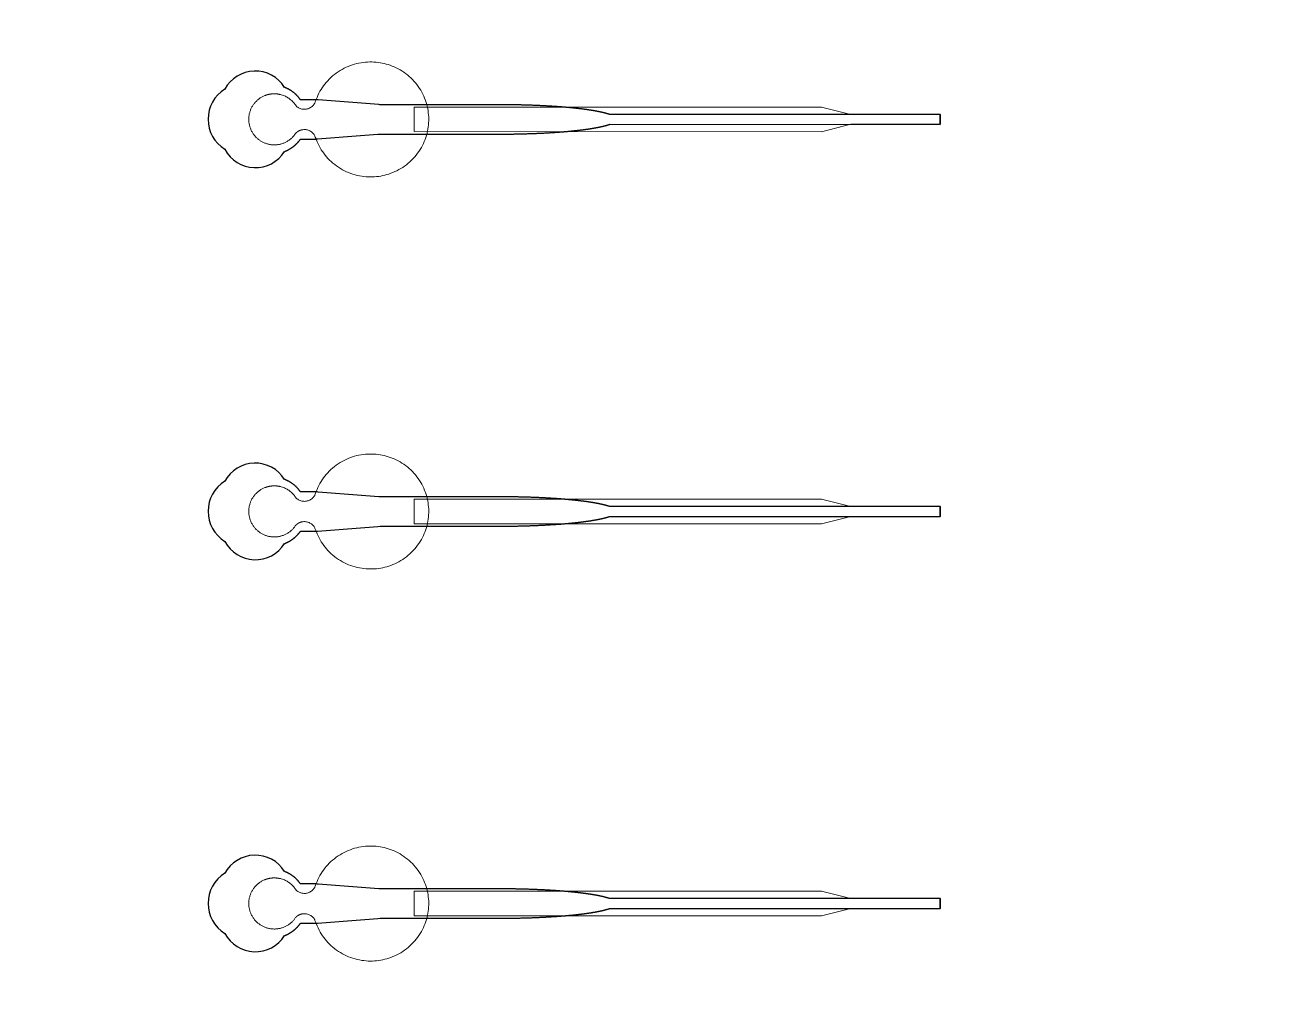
# Model space of a CAD drawing. Header units: inches. Extents: x -52997 to 52003, y -52254 to 52746.
# Drawn here: x -10919 to -4545, y 3389 to 8292 of the extents above; entities that cross this region are included whole.
import ezdxf

# ---------------------------------------------------------------- set-up
doc = ezdxf.new("R2010")
doc.units = ezdxf.units.IN
doc.header["$MEASUREMENT"] = 0
doc.layers.add('1', color=1, linetype='Continuous')
doc.layers.add('2', color=140, linetype='Continuous', lineweight=0)
doc.layers.add('3', color=90, linetype='Continuous', lineweight=0)

msp = doc.modelspace()

# ---------------------------------------------------------------- linework, layer by layer
at = {"layer": '1'}
for points in [[(-16283.4, -47485.7), (0, -47485.7), (16283.4, -47485.7, 5.999107)], [(-16250, -47285.7), (0, -47285.7), (16250, -47285.7, 5.986812)], [(-13685.8, -45485.7), (0, -45485.7), (13685.8, -45485.7, 6.794322)], [(-9594.4, 7646.4), (-9594, 7646.6), (-9593.2, 7646.9), (-9592.4, 7647.2), (-9591.5, 7647.6), (-9590.7, 7647.9), (-9589.8, 7648.2), (-9589, 7648.6), (-9588.1, 7649), (-9587.3, 7649.3), (-9586.4, 7649.7), (-9585.6, 7650.1), (-9584.7, 7650.5), (-9583.8, 7650.9), (-9583, 7651.3), (-9582.1, 7651.7), (-9581.3, 7652.1), (-9580.4, 7652.5), (-9579.6, 7652.9), (-9578.7, 7653.4), (-9577.8, 7653.8), (-9577, 7654.2), (-9576.1, 7654.7), (-9575.3, 7655.1), (-9574.4, 7655.6), (-9573.6, 7656.1), (-9572.7, 7656.5), (-9571.8, 7657), (-9571, 7657.5), (-9570.1, 7658), (-9569.3, 7658.5), (-9568.4, 7659), (-9567.6, 7659.5), (-9566.7, 7660), (-9565.9, 7660.5), (-9565, 7661), (-9564.2, 7661.6), (-9563.3, 7662.1), (-9562.5, 7662.7), (-9561.6, 7663.2), (-9560.8, 7663.8), (-9560, 7664.3), (-9559.1, 7664.9), (-9558.3, 7665.4), (-9557.4, 7666), (-9556.6, 7666.6), (-9555.8, 7667.2), (-9555, 7667.8), (-9554.1, 7668.4), (-9553.3, 7669), (-9552.5, 7669.6), (-9551.7, 7670.2), (-9550.9, 7670.8), (-9550.1, 7671.4), (-9549.2, 7672), (-9548.4, 7672.7), (-9547.6, 7673.3), (-9546.8, 7673.9), (-9546, 7674.6), (-9545.3, 7675.2), (-9544.5, 7675.9), (-9543.7, 7676.5), (-9542.9, 7677.2), (-9542.1, 7677.8), (-9541.4, 7678.5), (-9540.6, 7679.2), (-9539.8, 7679.9), (-9539.1, 7680.5), (-9538.3, 7681.2), (-9537.6, 7681.9), (-9536.8, 7682.6), (-9536.1, 7683.3), (-9535.3, 7684), (-9534.6, 7684.7), (-9533.9, 7685.4), (-9533.1, 7686.1), (-9532.4, 7686.8), (-9531.7, 7687.5), (-9531, 7688.3), (-9530.3, 7689), (-9529.6, 7689.7), (-9528.9, 7690.4), (-9528.2, 7691.2), (-9527.5, 7691.9), (-9526.8, 7692.6), (-9526.2, 7693.4), (-9525.5, 7694.1), (-9524.8, 7694.8), (-9524.2, 7695.6), (-9523.5, 7696.3), (-9522.9, 7697.1), (-9522.2, 7697.8), (-9521.6, 7698.6), (-9521, 7699.3), (-9520.4, 7700.1), (-9519.7, 7700.9), (-9519.1, 7701.6), (-9518.5, 7702.4), (-9517.9, 7703.1), (-9517.3, 7703.9), (-9516.8, 7704.7), (-9516.2, 7705.4), (-9515.6, 7706.2), (-9515, 7707), (-9514.5, 7707.7), (-9513.9, 7708.5), (-9513.4, 7709.3), (-9512.8, 7710), (-9469.3, 7710), (-9447.5, 7710), (-9436.6, 7710), (-9433.8, 7710), (-9432.5, 7710), (-9432.4, 7710), (-9432.4, 7710), (-9432.4, 7710), (-9432.4, 7710), (-9432.4, 7710.1), (-9432.3, 7710.1), (-9432, 7710.1), (-9431.3, 7710.1), (-9429.9, 7710.2), (-9427.1, 7710.5), (-9405, 7712.1), (-9228.4, 7725.7), (-9140.1, 7732.5), (-9118, 7734.2), (-9107, 7735), (-9106.6, 7735), (-9106.5, 7735), (-9106.5, 7735), (-9106.5, 7735), (-9106.4, 7735), (-9106, 7735), (-8845.5, 7735), (-8839.2, 7735), (-8826.6, 7735), (-8726.1, 7735), (-8525.1, 7735), (-8512.5, 7735), (-8506.3, 7735), (-8503.1, 7735), (-8501.5, 7735), (-8501.1, 7735), (-8501, 7735), (-8500.9, 7735), (-8500.8, 7735), (-8500.8, 7735), (-8500.8, 7735), (-8500.2, 7735), (-8495.6, 7735.1), (-8491, 7735.1), (-8486.4, 7735.1), (-8481.7, 7735.1), (-8477.1, 7735.1), (-8472.4, 7735.1), (-8467.8, 7735.2), (-8463.1, 7735.2), (-8458.4, 7735.2), (-8453.7, 7735.3), (-8449, 7735.3), (-8444.3, 7735.4), (-8439.5, 7735.4), (-8434.8, 7735.5), (-8430, 7735.6), (-8425.3, 7735.6), (-8420.5, 7735.7), (-8415.7, 7735.8), (-8411, 7735.9), (-8406.2, 7736), (-8401.4, 7736.1), (-8396.6, 7736.2), (-8391.8, 7736.3), (-8386.9, 7736.4), (-8382.1, 7736.5), (-8377.3, 7736.7), (-8372.5, 7736.8), (-8367.7, 7736.9), (-8362.8, 7737.1), (-8358, 7737.2), (-8353.2, 7737.4), (-8348.3, 7737.5), (-8343.5, 7737.7), (-8338.7, 7737.8), (-8333.8, 7738), (-8329, 7738.2), (-8324.2, 7738.4), (-8319.4, 7738.6), (-8314.5, 7738.8), (-8309.7, 7739), (-8304.9, 7739.2), (-8300.1, 7739.4), (-8295.3, 7739.6), (-8290.5, 7739.8), (-8285.7, 7740), (-8280.9, 7740.3), (-8276.1, 7740.5), (-8271.4, 7740.7), (-8266.6, 7741), (-8261.9, 7741.3), (-8257.1, 7741.5), (-8252.4, 7741.8), (-8247.7, 7742), (-8243, 7742.3), (-8238.3, 7742.6), (-8233.6, 7742.9), (-8228.9, 7743.2), (-8224.3, 7743.5), (-8219.6, 7743.8), (-8215, 7744.1), (-8210.4, 7744.4), (-8205.8, 7744.7), (-8201.2, 7745.1), (-8198.9, 7745.2), (-8196.7, 7745.4), (-8194.4, 7745.6), (-8192.1, 7745.7), (-8189.9, 7745.9), (-8187.6, 7746.1), (-8185.4, 7746.2), (-8183.1, 7746.4), (-8180.9, 7746.6), (-8178.6, 7746.8), (-8176.4, 7747), (-8174.2, 7747.1), (-8172, 7747.3), (-8169.8, 7747.5), (-8167.5, 7747.7), (-8165.3, 7747.9), (-8163.1, 7748.1), (-8160.9, 7748.2), (-8158.8, 7748.4), (-8156.6, 7748.6), (-8154.4, 7748.8), (-8152.2, 7749), (-8150.1, 7749.2), (-8147.9, 7749.4), (-8145.8, 7749.6), (-8143.6, 7749.8), (-8141.5, 7750), (-8139.4, 7750.2), (-8137.2, 7750.4), (-8135.1, 7750.6), (-8133, 7750.8), (-8130.9, 7751), (-8128.8, 7751.2), (-8126.7, 7751.4), (-8124.6, 7751.6), (-8122.5, 7751.8), (-8120.5, 7752), (-8118.4, 7752.3), (-8116.4, 7752.5), (-8114.3, 7752.7), (-8112.3, 7752.9), (-8110.2, 7753.1), (-8108.2, 7753.3), (-8106.2, 7753.6), (-8104.2, 7753.8), (-8102.2, 7754), (-8100.2, 7754.2), (-8098.2, 7754.4), (-8096.2, 7754.7), (-8094.2, 7754.9), (-8092.3, 7755.1), (-8090.3, 7755.3), (-8088.4, 7755.6), (-8086.4, 7755.8), (-8084.5, 7756), (-8082.6, 7756.3), (-8080.6, 7756.5), (-8078.7, 7756.7), (-8076.8, 7757), (-8074.9, 7757.2), (-8073.1, 7757.5), (-8071.2, 7757.7), (-8069.3, 7757.9), (-8067.5, 7758.2), (-8065.6, 7758.4), (-8063.8, 7758.7), (-8062, 7758.9), (-8060.1, 7759.1), (-8058.3, 7759.4), (-8056.5, 7759.6), (-8054.7, 7759.9), (-8052.9, 7760.1), (-8051.2, 7760.4), (-8049.4, 7760.6), (-8047.6, 7760.9), (-8045.9, 7761.1), (-8044.1, 7761.4), (-8042.4, 7761.7), (-8040.7, 7761.9), (-8039, 7762.2), (-8037.3, 7762.4), (-8035.6, 7762.7), (-8033.9, 7762.9), (-8032.2, 7763.2), (-8030.6, 7763.5), (-8028.9, 7763.7), (-8027.3, 7764), (-8025.6, 7764.2), (-8024, 7764.5), (-8022.4, 7764.8), (-8020.8, 7765), (-8019.2, 7765.3), (-8017.6, 7765.6), (-8016.1, 7765.8), (-8014.5, 7766.1), (-8012.9, 7766.4), (-8011.4, 7766.7), (-8009.9, 7766.9), (-8008.3, 7767.2), (-8006.8, 7767.5), (-8005.3, 7767.7), (-8003.8, 7768), (-8002.4, 7768.3), (-8000.9, 7768.6), (-7999.4, 7768.8), (-7998, 7769.1), (-7996.5, 7769.4), (-7995.1, 7769.7), (-7993.7, 7770), (-7992.3, 7770.2), (-7990.9, 7770.5), (-7989.5, 7770.8), (-7988.1, 7771.1), (-7986.8, 7771.4), (-7985.4, 7771.6), (-7984.1, 7771.9), (-7982.7, 7772.2), (-7981.4, 7772.5), (-7980.1, 7772.8), (-7978.8, 7773.1), (-7977.5, 7773.4), (-7976.2, 7773.6), (-7974.9, 7773.9), (-7973.7, 7774.2), (-7972.4, 7774.5), (-7971.2, 7774.8), (-7970, 7775.1), (-7968.8, 7775.4), (-7967.6, 7775.7), (-7966.4, 7776), (-7965.2, 7776.2), (-7964, 7776.5), (-7962.9, 7776.8), (-7961.7, 7777.1), (-7960.6, 7777.4), (-7959.4, 7777.7), (-7958.3, 7778), (-7957.2, 7778.3), (-7956.1, 7778.6), (-7955, 7778.9), (-7954, 7779.2), (-7952.9, 7779.5), (-7951.9, 7779.8), (-7950.8, 7780.1), (-7949.8, 7780.4), (-7948.8, 7780.7), (-7947.8, 7781), (-7946.8, 7781.2), (-7945.8, 7781.5), (-7944.8, 7781.8), (-7943.9, 7782.1), (-7942.9, 7782.4), (-7942, 7782.7), (-7941, 7783), (-7940.1, 7783.3), (-7939.2, 7783.6), (-7938.3, 7783.9), (-7937.4, 7784.2), (-7936.6, 7784.5), (-7935.2, 7785), (-6249.5, 7784.8), (-6249.5, 7835), (-7935.1, 7835), (-7935.4, 7835.1), (-7936.2, 7835.4), (-7937.1, 7835.8), (-7938, 7836.1), (-7938.9, 7836.4), (-7939.8, 7836.7), (-7940.7, 7837), (-7941.6, 7837.3), (-7942.6, 7837.6), (-7943.5, 7837.8), (-7944.5, 7838.1), (-7945.4, 7838.4), (-7946.4, 7838.7), (-7947.4, 7839), (-7948.4, 7839.3), (-7949.4, 7839.6), (-7950.5, 7839.9), (-7951.5, 7840.2), (-7952.6, 7840.5), (-7953.6, 7840.8), (-7954.7, 7841.1), (-7955.8, 7841.4), (-7956.9, 7841.7), (-7958, 7842), (-7959.1, 7842.3), (-7960.2, 7842.6), (-7961.4, 7842.9), (-7962.5, 7843.2), (-7963.7, 7843.5), (-7964.8, 7843.8), (-7966, 7844.1), (-7967.2, 7844.4), (-7968.4, 7844.6), (-7969.6, 7844.9), (-7970.8, 7845.2), (-7972.1, 7845.5), (-7973.3, 7845.8), (-7974.6, 7846.1), (-7975.9, 7846.4), (-7977.1, 7846.7), (-7978.4, 7847), (-7979.7, 7847.2), (-7981, 7847.5), (-7982.4, 7847.8), (-7983.7, 7848.1), (-7985, 7848.4), (-7986.4, 7848.7), (-7987.8, 7848.9), (-7989.1, 7849.2), (-7990.5, 7849.5), (-7991.9, 7849.8), (-7993.3, 7850.1), (-7994.8, 7850.3), (-7996.2, 7850.6), (-7997.6, 7850.9), (-7999.1, 7851.2), (-8000.5, 7851.5), (-8002, 7851.7), (-8003.5, 7852), (-8005, 7852.3), (-8006.5, 7852.6), (-8008, 7852.8), (-8009.5, 7853.1), (-8011, 7853.4), (-8012.6, 7853.7), (-8014.1, 7853.9), (-8015.7, 7854.2), (-8017.3, 7854.5), (-8018.9, 7854.7), (-8020.5, 7855), (-8022.1, 7855.3), (-8023.7, 7855.5), (-8025.3, 7855.8), (-8026.9, 7856.1), (-8028.6, 7856.3), (-8030.2, 7856.6), (-8031.9, 7856.8), (-8033.6, 7857.1), (-8035.2, 7857.4), (-8036.9, 7857.6), (-8038.6, 7857.9), (-8040.3, 7858.1), (-8042.1, 7858.4), (-8043.8, 7858.6), (-8045.5, 7858.9), (-8047.3, 7859.2), (-8049, 7859.4), (-8050.8, 7859.7), (-8052.6, 7859.9), (-8054.4, 7860.2), (-8056.1, 7860.4), (-8057.9, 7860.7), (-8059.8, 7860.9), (-8061.6, 7861.1), (-8063.4, 7861.4), (-8065.2, 7861.6), (-8067.1, 7861.9), (-8068.9, 7862.1), (-8070.8, 7862.4), (-8072.7, 7862.6), (-8074.6, 7862.8), (-8076.5, 7863.1), (-8078.3, 7863.3), (-8080.3, 7863.5), (-8082.2, 7863.8), (-8084.1, 7864), (-8086, 7864.2), (-8088, 7864.5), (-8089.9, 7864.7), (-8091.9, 7864.9), (-8093.8, 7865.2), (-8095.8, 7865.4), (-8097.8, 7865.6), (-8099.8, 7865.8), (-8101.8, 7866.1), (-8103.8, 7866.3), (-8105.8, 7866.5), (-8107.8, 7866.7), (-8109.8, 7866.9), (-8111.8, 7867.2), (-8113.9, 7867.4), (-8115.9, 7867.6), (-8118, 7867.8), (-8120, 7868), (-8122.1, 7868.2), (-8124.2, 7868.4), (-8126.3, 7868.6), (-8128.3, 7868.9), (-8130.4, 7869.1), (-8132.5, 7869.3), (-8134.6, 7869.5), (-8136.8, 7869.7), (-8138.9, 7869.9), (-8141, 7870.1), (-8143.1, 7870.3), (-8145.3, 7870.5), (-8147.4, 7870.7), (-8149.6, 7870.9), (-8151.7, 7871.1), (-8153.9, 7871.2), (-8156.1, 7871.4), (-8158.2, 7871.6), (-8160.4, 7871.8), (-8162.6, 7872), (-8164.8, 7872.2), (-8167, 7872.4), (-8169.2, 7872.6), (-8171.4, 7872.7), (-8173.6, 7872.9), (-8175.9, 7873.1), (-8178.1, 7873.3), (-8180.3, 7873.5), (-8182.5, 7873.6), (-8184.8, 7873.8), (-8187, 7874), (-8189.3, 7874.2), (-8191.5, 7874.3), (-8193.8, 7874.5), (-8196.1, 7874.7), (-8198.3, 7874.8), (-8202.9, 7875.2), (-8207.4, 7875.5), (-8212, 7875.8), (-8216.6, 7876.1), (-8221.2, 7876.4), (-8225.9, 7876.7), (-8230.5, 7877), (-8235.2, 7877.3), (-8239.9, 7877.6), (-8244.5, 7877.9), (-8249.2, 7878.1), (-8253.9, 7878.4), (-8258.7, 7878.7), (-8263.4, 7878.9), (-8268.1, 7879.2), (-8272.9, 7879.4), (-8277.6, 7879.7), (-8282.4, 7879.9), (-8287.2, 7880.1), (-8291.9, 7880.4), (-8296.7, 7880.6), (-8301.5, 7880.8), (-8306.3, 7881), (-8311.1, 7881.2), (-8315.9, 7881.4), (-8320.7, 7881.6), (-8325.5, 7881.8), (-8330.3, 7882), (-8335.1, 7882.1), (-8339.9, 7882.3), (-8344.7, 7882.5), (-8349.5, 7882.6), (-8354.3, 7882.8), (-8359.2, 7882.9), (-8364, 7883.1), (-8368.8, 7883.2), (-8373.6, 7883.3), (-8378.4, 7883.5), (-8383.2, 7883.6), (-8387.9, 7883.7), (-8392.7, 7883.8), (-8397.5, 7883.9), (-8402.3, 7884), (-8407, 7884.1), (-8411.8, 7884.2), (-8416.6, 7884.3), (-8421.3, 7884.4), (-8426, 7884.5), (-8430.8, 7884.5), (-8435.5, 7884.6), (-8440.2, 7884.7), (-8444.9, 7884.7), (-8449.6, 7884.8), (-8454.3, 7884.8), (-8458.9, 7884.9), (-8463.6, 7884.9), (-8468.2, 7884.9), (-8472.9, 7885), (-8477.5, 7885), (-8482.1, 7885), (-8486.7, 7885), (-8489, 7885), (-8489.6, 7885), (-8489.9, 7885), (-8490, 7885), (-8490.2, 7885), (-8491.8, 7885), (-8498.2, 7885), (-8510.9, 7885), (-8561.9, 7885), (-8765.8, 7885), (-8816.8, 7885), (-8842.3, 7885), (-8848.7, 7885), (-8850.3, 7885), (-9106.1, 7885), (-9106.5, 7885), (-9106.5, 7885), (-9106.5, 7885), (-9106.6, 7885), (-9106.7, 7885), (-9107, 7885.1), (-9108.4, 7885.2), (-9113.9, 7885.6), (-9158.1, 7889), (-9246.4, 7895.8), (-9423, 7909.3), (-9428.6, 7909.8), (-9431.3, 7910), (-9432, 7910), (-9432.3, 7910), (-9432.4, 7910), (-9432.4, 7910), (-9432.4, 7910), (-9432.4, 7910), (-9432.4, 7910), (-9432.5, 7910), (-9432.8, 7910), (-9435.6, 7910), (-9441, 7910), (-9451.9, 7910), (-9473.7, 7910), (-9495.5, 7910), (-9506.4, 7910), (-9511.8, 7910), (-9512.5, 7910), (-9512.7, 7910), (-9512.8, 7910), (-9512.8, 7910), (-9512.8, 7910), (-9512.8, 7910), (-9512.9, 7910.1), (-9513.2, 7910.6), (-9514, 7911.8), (-9514.9, 7912.9), (-9515.7, 7914), (-9516.5, 7915.1), (-9517.4, 7916.2), (-9518.2, 7917.4), (-9519.1, 7918.5), (-9520, 7919.6), (-9520.9, 7920.7), (-9521.8, 7921.8), (-9522.7, 7922.9), (-9523.7, 7924), (-9524.6, 7925.1), (-9525.6, 7926.2), (-9526.6, 7927.3), (-9527.6, 7928.3), (-9528.6, 7929.4), (-9529.6, 7930.5), (-9530.6, 7931.6), (-9531.6, 7932.6), (-9532.7, 7933.7), (-9533.8, 7934.7), (-9534.8, 7935.8), (-9535.9, 7936.8), (-9537, 7937.8), (-9538.1, 7938.9), (-9539.3, 7939.9), (-9540.4, 7940.9), (-9541.5, 7941.9), (-9542.7, 7942.9), (-9543.9, 7943.9), (-9545, 7944.9), (-9546.2, 7945.8), (-9547.4, 7946.8), (-9548.6, 7947.7), (-9549.8, 7948.7), (-9551.1, 7949.6), (-9552.3, 7950.6), (-9553.6, 7951.5), (-9554.8, 7952.4), (-9556.1, 7953.3), (-9557.4, 7954.2), (-9558.7, 7955.1), (-9560, 7955.9), (-9561.3, 7956.8), (-9562.6, 7957.6), (-9563.9, 7958.5), (-9565.2, 7959.3), (-9566.6, 7960.1), (-9567.9, 7960.9), (-9569.2, 7961.7), (-9570.6, 7962.5), (-9572, 7963.2), (-9573.3, 7964), (-9574.7, 7964.7), (-9576.1, 7965.5), (-9577.5, 7966.2), (-9578.9, 7966.9), (-9580.3, 7967.6), (-9581.7, 7968.2), (-9583.1, 7968.9), (-9584.5, 7969.6), (-9585.9, 7970.2), (-9587.3, 7970.8), (-9588.8, 7971.4), (-9590.2, 7972), (-9591.6, 7972.6), (-9593.1, 7973.2), (-9594.3, 7973.6, 0.576044), (-9898.9, 7964.3, 0.560065), (-9898.9, 7657.8, 0.578435)], [(-9594.4, 5646.4), (-9594, 5646.6), (-9593.2, 5646.9), (-9592.4, 5647.2), (-9591.5, 5647.6), (-9590.7, 5647.9), (-9589.8, 5648.2), (-9589, 5648.6), (-9588.1, 5649), (-9587.3, 5649.3), (-9586.4, 5649.7), (-9585.6, 5650.1), (-9584.7, 5650.5), (-9583.8, 5650.9), (-9583, 5651.3), (-9582.1, 5651.7), (-9581.3, 5652.1), (-9580.4, 5652.5), (-9579.6, 5652.9), (-9578.7, 5653.4), (-9577.8, 5653.8), (-9577, 5654.2), (-9576.1, 5654.7), (-9575.3, 5655.1), (-9574.4, 5655.6), (-9573.6, 5656.1), (-9572.7, 5656.5), (-9571.8, 5657), (-9571, 5657.5), (-9570.1, 5658), (-9569.3, 5658.5), (-9568.4, 5659), (-9567.6, 5659.5), (-9566.7, 5660), (-9565.9, 5660.5), (-9565, 5661), (-9564.2, 5661.6), (-9563.3, 5662.1), (-9562.5, 5662.7), (-9561.6, 5663.2), (-9560.8, 5663.8), (-9560, 5664.3), (-9559.1, 5664.9), (-9558.3, 5665.4), (-9557.4, 5666), (-9556.6, 5666.6), (-9555.8, 5667.2), (-9555, 5667.8), (-9554.1, 5668.4), (-9553.3, 5669), (-9552.5, 5669.6), (-9551.7, 5670.2), (-9550.9, 5670.8), (-9550.1, 5671.4), (-9549.2, 5672), (-9548.4, 5672.7), (-9547.6, 5673.3), (-9546.8, 5673.9), (-9546, 5674.6), (-9545.3, 5675.2), (-9544.5, 5675.9), (-9543.7, 5676.5), (-9542.9, 5677.2), (-9542.1, 5677.8), (-9541.4, 5678.5), (-9540.6, 5679.2), (-9539.8, 5679.9), (-9539.1, 5680.5), (-9538.3, 5681.2), (-9537.6, 5681.9), (-9536.8, 5682.6), (-9536.1, 5683.3), (-9535.3, 5684), (-9534.6, 5684.7), (-9533.9, 5685.4), (-9533.1, 5686.1), (-9532.4, 5686.8), (-9531.7, 5687.5), (-9531, 5688.3), (-9530.3, 5689), (-9529.6, 5689.7), (-9528.9, 5690.4), (-9528.2, 5691.2), (-9527.5, 5691.9), (-9526.8, 5692.6), (-9526.2, 5693.4), (-9525.5, 5694.1), (-9524.8, 5694.8), (-9524.2, 5695.6), (-9523.5, 5696.3), (-9522.9, 5697.1), (-9522.2, 5697.8), (-9521.6, 5698.6), (-9521, 5699.3), (-9520.4, 5700.1), (-9519.7, 5700.9), (-9519.1, 5701.6), (-9518.5, 5702.4), (-9517.9, 5703.1), (-9517.3, 5703.9), (-9516.8, 5704.7), (-9516.2, 5705.4), (-9515.6, 5706.2), (-9515, 5707), (-9514.5, 5707.7), (-9513.9, 5708.5), (-9513.4, 5709.3), (-9512.8, 5710), (-9469.3, 5710), (-9447.5, 5710), (-9436.6, 5710), (-9433.8, 5710), (-9432.5, 5710), (-9432.4, 5710), (-9432.4, 5710), (-9432.4, 5710), (-9432.4, 5710), (-9432.4, 5710.1), (-9432.3, 5710.1), (-9432, 5710.1), (-9431.3, 5710.1), (-9429.9, 5710.2), (-9427.1, 5710.5), (-9405, 5712.1), (-9228.4, 5725.7), (-9140.1, 5732.5), (-9118, 5734.2), (-9107, 5735), (-9106.6, 5735), (-9106.5, 5735), (-9106.5, 5735), (-9106.5, 5735), (-9106.4, 5735), (-9106, 5735), (-8845.5, 5735), (-8839.2, 5735), (-8826.6, 5735), (-8726.1, 5735), (-8525.1, 5735), (-8512.5, 5735), (-8506.3, 5735), (-8503.1, 5735), (-8501.5, 5735), (-8501.1, 5735), (-8501, 5735), (-8500.9, 5735), (-8500.8, 5735), (-8500.8, 5735), (-8500.8, 5735), (-8500.2, 5735), (-8495.6, 5735.1), (-8491, 5735.1), (-8486.4, 5735.1), (-8481.7, 5735.1), (-8477.1, 5735.1), (-8472.4, 5735.1), (-8467.8, 5735.2), (-8463.1, 5735.2), (-8458.4, 5735.2), (-8453.7, 5735.3), (-8449, 5735.3), (-8444.3, 5735.4), (-8439.5, 5735.4), (-8434.8, 5735.5), (-8430, 5735.6), (-8425.3, 5735.6), (-8420.5, 5735.7), (-8415.7, 5735.8), (-8411, 5735.9), (-8406.2, 5736), (-8401.4, 5736.1), (-8396.6, 5736.2), (-8391.8, 5736.3), (-8386.9, 5736.4), (-8382.1, 5736.5), (-8377.3, 5736.7), (-8372.5, 5736.8), (-8367.7, 5736.9), (-8362.8, 5737.1), (-8358, 5737.2), (-8353.2, 5737.4), (-8348.3, 5737.5), (-8343.5, 5737.7), (-8338.7, 5737.8), (-8333.8, 5738), (-8329, 5738.2), (-8324.2, 5738.4), (-8319.4, 5738.6), (-8314.5, 5738.8), (-8309.7, 5739), (-8304.9, 5739.2), (-8300.1, 5739.4), (-8295.3, 5739.6), (-8290.5, 5739.8), (-8285.7, 5740), (-8280.9, 5740.3), (-8276.1, 5740.5), (-8271.4, 5740.7), (-8266.6, 5741), (-8261.9, 5741.3), (-8257.1, 5741.5), (-8252.4, 5741.8), (-8247.7, 5742), (-8243, 5742.3), (-8238.3, 5742.6), (-8233.6, 5742.9), (-8228.9, 5743.2), (-8224.3, 5743.5), (-8219.6, 5743.8), (-8215, 5744.1), (-8210.4, 5744.4), (-8205.8, 5744.7), (-8201.2, 5745.1), (-8198.9, 5745.2), (-8196.7, 5745.4), (-8194.4, 5745.6), (-8192.1, 5745.7), (-8189.9, 5745.9), (-8187.6, 5746.1), (-8185.4, 5746.2), (-8183.1, 5746.4), (-8180.9, 5746.6), (-8178.6, 5746.8), (-8176.4, 5747), (-8174.2, 5747.1), (-8172, 5747.3), (-8169.8, 5747.5), (-8167.5, 5747.7), (-8165.3, 5747.9), (-8163.1, 5748.1), (-8160.9, 5748.2), (-8158.8, 5748.4), (-8156.6, 5748.6), (-8154.4, 5748.8), (-8152.2, 5749), (-8150.1, 5749.2), (-8147.9, 5749.4), (-8145.8, 5749.6), (-8143.6, 5749.8), (-8141.5, 5750), (-8139.4, 5750.2), (-8137.2, 5750.4), (-8135.1, 5750.6), (-8133, 5750.8), (-8130.9, 5751), (-8128.8, 5751.2), (-8126.7, 5751.4), (-8124.6, 5751.6), (-8122.5, 5751.8), (-8120.5, 5752), (-8118.4, 5752.3), (-8116.4, 5752.5), (-8114.3, 5752.7), (-8112.3, 5752.9), (-8110.2, 5753.1), (-8108.2, 5753.3), (-8106.2, 5753.6), (-8104.2, 5753.8), (-8102.2, 5754), (-8100.2, 5754.2), (-8098.2, 5754.4), (-8096.2, 5754.7), (-8094.2, 5754.9), (-8092.3, 5755.1), (-8090.3, 5755.3), (-8088.4, 5755.6), (-8086.4, 5755.8), (-8084.5, 5756), (-8082.6, 5756.3), (-8080.6, 5756.5), (-8078.7, 5756.7), (-8076.8, 5757), (-8074.9, 5757.2), (-8073.1, 5757.5), (-8071.2, 5757.7), (-8069.3, 5757.9), (-8067.5, 5758.2), (-8065.6, 5758.4), (-8063.8, 5758.7), (-8062, 5758.9), (-8060.1, 5759.1), (-8058.3, 5759.4), (-8056.5, 5759.6), (-8054.7, 5759.9), (-8052.9, 5760.1), (-8051.2, 5760.4), (-8049.4, 5760.6), (-8047.6, 5760.9), (-8045.9, 5761.1), (-8044.1, 5761.4), (-8042.4, 5761.7), (-8040.7, 5761.9), (-8039, 5762.2), (-8037.3, 5762.4), (-8035.6, 5762.7), (-8033.9, 5762.9), (-8032.2, 5763.2), (-8030.6, 5763.5), (-8028.9, 5763.7), (-8027.3, 5764), (-8025.6, 5764.2), (-8024, 5764.5), (-8022.4, 5764.8), (-8020.8, 5765), (-8019.2, 5765.3), (-8017.6, 5765.6), (-8016.1, 5765.8), (-8014.5, 5766.1), (-8012.9, 5766.4), (-8011.4, 5766.7), (-8009.9, 5766.9), (-8008.3, 5767.2), (-8006.8, 5767.5), (-8005.3, 5767.7), (-8003.8, 5768), (-8002.4, 5768.3), (-8000.9, 5768.6), (-7999.4, 5768.8), (-7998, 5769.1), (-7996.5, 5769.4), (-7995.1, 5769.7), (-7993.7, 5770), (-7992.3, 5770.2), (-7990.9, 5770.5), (-7989.5, 5770.8), (-7988.1, 5771.1), (-7986.8, 5771.4), (-7985.4, 5771.6), (-7984.1, 5771.9), (-7982.7, 5772.2), (-7981.4, 5772.5), (-7980.1, 5772.8), (-7978.8, 5773.1), (-7977.5, 5773.4), (-7976.2, 5773.6), (-7974.9, 5773.9), (-7973.7, 5774.2), (-7972.4, 5774.5), (-7971.2, 5774.8), (-7970, 5775.1), (-7968.8, 5775.4), (-7967.6, 5775.7), (-7966.4, 5776), (-7965.2, 5776.2), (-7964, 5776.5), (-7962.9, 5776.8), (-7961.7, 5777.1), (-7960.6, 5777.4), (-7959.4, 5777.7), (-7958.3, 5778), (-7957.2, 5778.3), (-7956.1, 5778.6), (-7955, 5778.9), (-7954, 5779.2), (-7952.9, 5779.5), (-7951.9, 5779.8), (-7950.8, 5780.1), (-7949.8, 5780.4), (-7948.8, 5780.7), (-7947.8, 5781), (-7946.8, 5781.2), (-7945.8, 5781.5), (-7944.8, 5781.8), (-7943.9, 5782.1), (-7942.9, 5782.4), (-7942, 5782.7), (-7941, 5783), (-7940.1, 5783.3), (-7939.2, 5783.6), (-7938.3, 5783.9), (-7937.4, 5784.2), (-7936.6, 5784.5), (-7935.2, 5785), (-6249.5, 5784.8), (-6249.5, 5835), (-7935.1, 5835), (-7935.4, 5835.1), (-7936.2, 5835.4), (-7937.1, 5835.8), (-7938, 5836.1), (-7938.9, 5836.4), (-7939.8, 5836.7), (-7940.7, 5837), (-7941.6, 5837.3), (-7942.6, 5837.6), (-7943.5, 5837.8), (-7944.5, 5838.1), (-7945.4, 5838.4), (-7946.4, 5838.7), (-7947.4, 5839), (-7948.4, 5839.3), (-7949.4, 5839.6), (-7950.5, 5839.9), (-7951.5, 5840.2), (-7952.6, 5840.5), (-7953.6, 5840.8), (-7954.7, 5841.1), (-7955.8, 5841.4), (-7956.9, 5841.7), (-7958, 5842), (-7959.1, 5842.3), (-7960.2, 5842.6), (-7961.4, 5842.9), (-7962.5, 5843.2), (-7963.7, 5843.5), (-7964.8, 5843.8), (-7966, 5844.1), (-7967.2, 5844.4), (-7968.4, 5844.6), (-7969.6, 5844.9), (-7970.8, 5845.2), (-7972.1, 5845.5), (-7973.3, 5845.8), (-7974.6, 5846.1), (-7975.9, 5846.4), (-7977.1, 5846.7), (-7978.4, 5847), (-7979.7, 5847.2), (-7981, 5847.5), (-7982.4, 5847.8), (-7983.7, 5848.1), (-7985, 5848.4), (-7986.4, 5848.7), (-7987.8, 5848.9), (-7989.1, 5849.2), (-7990.5, 5849.5), (-7991.9, 5849.8), (-7993.3, 5850.1), (-7994.8, 5850.3), (-7996.2, 5850.6), (-7997.6, 5850.9), (-7999.1, 5851.2), (-8000.5, 5851.5), (-8002, 5851.7), (-8003.5, 5852), (-8005, 5852.3), (-8006.5, 5852.6), (-8008, 5852.8), (-8009.5, 5853.1), (-8011, 5853.4), (-8012.6, 5853.7), (-8014.1, 5853.9), (-8015.7, 5854.2), (-8017.3, 5854.5), (-8018.9, 5854.7), (-8020.5, 5855), (-8022.1, 5855.3), (-8023.7, 5855.5), (-8025.3, 5855.8), (-8026.9, 5856.1), (-8028.6, 5856.3), (-8030.2, 5856.6), (-8031.9, 5856.8), (-8033.6, 5857.1), (-8035.2, 5857.4), (-8036.9, 5857.6), (-8038.6, 5857.9), (-8040.3, 5858.1), (-8042.1, 5858.4), (-8043.8, 5858.6), (-8045.5, 5858.9), (-8047.3, 5859.2), (-8049, 5859.4), (-8050.8, 5859.7), (-8052.6, 5859.9), (-8054.4, 5860.2), (-8056.1, 5860.4), (-8057.9, 5860.7), (-8059.8, 5860.9), (-8061.6, 5861.1), (-8063.4, 5861.4), (-8065.2, 5861.6), (-8067.1, 5861.9), (-8068.9, 5862.1), (-8070.8, 5862.4), (-8072.7, 5862.6), (-8074.6, 5862.8), (-8076.5, 5863.1), (-8078.3, 5863.3), (-8080.3, 5863.5), (-8082.2, 5863.8), (-8084.1, 5864), (-8086, 5864.2), (-8088, 5864.5), (-8089.9, 5864.7), (-8091.9, 5864.9), (-8093.8, 5865.2), (-8095.8, 5865.4), (-8097.8, 5865.6), (-8099.8, 5865.8), (-8101.8, 5866.1), (-8103.8, 5866.3), (-8105.8, 5866.5), (-8107.8, 5866.7), (-8109.8, 5866.9), (-8111.8, 5867.2), (-8113.9, 5867.4), (-8115.9, 5867.6), (-8118, 5867.8), (-8120, 5868), (-8122.1, 5868.2), (-8124.2, 5868.4), (-8126.3, 5868.6), (-8128.3, 5868.9), (-8130.4, 5869.1), (-8132.5, 5869.3), (-8134.6, 5869.5), (-8136.8, 5869.7), (-8138.9, 5869.9), (-8141, 5870.1), (-8143.1, 5870.3), (-8145.3, 5870.5), (-8147.4, 5870.7), (-8149.6, 5870.9), (-8151.7, 5871.1), (-8153.9, 5871.2), (-8156.1, 5871.4), (-8158.2, 5871.6), (-8160.4, 5871.8), (-8162.6, 5872), (-8164.8, 5872.2), (-8167, 5872.4), (-8169.2, 5872.6), (-8171.4, 5872.7), (-8173.6, 5872.9), (-8175.9, 5873.1), (-8178.1, 5873.3), (-8180.3, 5873.5), (-8182.5, 5873.6), (-8184.8, 5873.8), (-8187, 5874), (-8189.3, 5874.2), (-8191.5, 5874.3), (-8193.8, 5874.5), (-8196.1, 5874.7), (-8198.3, 5874.8), (-8202.9, 5875.2), (-8207.4, 5875.5), (-8212, 5875.8), (-8216.6, 5876.1), (-8221.2, 5876.4), (-8225.9, 5876.7), (-8230.5, 5877), (-8235.2, 5877.3), (-8239.9, 5877.6), (-8244.5, 5877.9), (-8249.2, 5878.1), (-8253.9, 5878.4), (-8258.7, 5878.7), (-8263.4, 5878.9), (-8268.1, 5879.2), (-8272.9, 5879.4), (-8277.6, 5879.7), (-8282.4, 5879.9), (-8287.2, 5880.1), (-8291.9, 5880.4), (-8296.7, 5880.6), (-8301.5, 5880.8), (-8306.3, 5881), (-8311.1, 5881.2), (-8315.9, 5881.4), (-8320.7, 5881.6), (-8325.5, 5881.8), (-8330.3, 5882), (-8335.1, 5882.1), (-8339.9, 5882.3), (-8344.7, 5882.5), (-8349.5, 5882.6), (-8354.3, 5882.8), (-8359.2, 5882.9), (-8364, 5883.1), (-8368.8, 5883.2), (-8373.6, 5883.3), (-8378.4, 5883.5), (-8383.2, 5883.6), (-8387.9, 5883.7), (-8392.7, 5883.8), (-8397.5, 5883.9), (-8402.3, 5884), (-8407, 5884.1), (-8411.8, 5884.2), (-8416.6, 5884.3), (-8421.3, 5884.4), (-8426, 5884.5), (-8430.8, 5884.5), (-8435.5, 5884.6), (-8440.2, 5884.7), (-8444.9, 5884.7), (-8449.6, 5884.8), (-8454.3, 5884.8), (-8458.9, 5884.9), (-8463.6, 5884.9), (-8468.2, 5884.9), (-8472.9, 5885), (-8477.5, 5885), (-8482.1, 5885), (-8486.7, 5885), (-8489, 5885), (-8489.6, 5885), (-8489.9, 5885), (-8490, 5885), (-8490.2, 5885), (-8491.8, 5885), (-8498.2, 5885), (-8510.9, 5885), (-8561.9, 5885), (-8765.8, 5885), (-8816.8, 5885), (-8842.3, 5885), (-8848.7, 5885), (-8850.3, 5885), (-9106.1, 5885), (-9106.5, 5885), (-9106.5, 5885), (-9106.5, 5885), (-9106.6, 5885), (-9106.7, 5885), (-9107, 5885.1), (-9108.4, 5885.2), (-9113.9, 5885.6), (-9158.1, 5889), (-9246.4, 5895.8), (-9423, 5909.3), (-9428.6, 5909.8), (-9431.3, 5910), (-9432, 5910), (-9432.3, 5910), (-9432.4, 5910), (-9432.4, 5910), (-9432.4, 5910), (-9432.4, 5910), (-9432.4, 5910), (-9432.5, 5910), (-9432.8, 5910), (-9435.6, 5910), (-9441, 5910), (-9451.9, 5910), (-9473.7, 5910), (-9495.5, 5910), (-9506.4, 5910), (-9511.8, 5910), (-9512.5, 5910), (-9512.7, 5910), (-9512.8, 5910), (-9512.8, 5910), (-9512.8, 5910), (-9512.8, 5910), (-9512.9, 5910.1), (-9513.2, 5910.6), (-9514, 5911.8), (-9514.9, 5912.9), (-9515.7, 5914), (-9516.5, 5915.1), (-9517.4, 5916.2), (-9518.2, 5917.4), (-9519.1, 5918.5), (-9520, 5919.6), (-9520.9, 5920.7), (-9521.8, 5921.8), (-9522.7, 5922.9), (-9523.7, 5924), (-9524.6, 5925.1), (-9525.6, 5926.2), (-9526.6, 5927.3), (-9527.6, 5928.3), (-9528.6, 5929.4), (-9529.6, 5930.5), (-9530.6, 5931.6), (-9531.6, 5932.6), (-9532.7, 5933.7), (-9533.8, 5934.7), (-9534.8, 5935.8), (-9535.9, 5936.8), (-9537, 5937.8), (-9538.1, 5938.9), (-9539.3, 5939.9), (-9540.4, 5940.9), (-9541.5, 5941.9), (-9542.7, 5942.9), (-9543.9, 5943.9), (-9545, 5944.9), (-9546.2, 5945.8), (-9547.4, 5946.8), (-9548.6, 5947.7), (-9549.8, 5948.7), (-9551.1, 5949.6), (-9552.3, 5950.6), (-9553.6, 5951.5), (-9554.8, 5952.4), (-9556.1, 5953.3), (-9557.4, 5954.2), (-9558.7, 5955.1), (-9560, 5955.9), (-9561.3, 5956.8), (-9562.6, 5957.6), (-9563.9, 5958.5), (-9565.2, 5959.3), (-9566.6, 5960.1), (-9567.9, 5960.9), (-9569.2, 5961.7), (-9570.6, 5962.5), (-9572, 5963.2), (-9573.3, 5964), (-9574.7, 5964.7), (-9576.1, 5965.5), (-9577.5, 5966.2), (-9578.9, 5966.9), (-9580.3, 5967.6), (-9581.7, 5968.2), (-9583.1, 5968.9), (-9584.5, 5969.6), (-9585.9, 5970.2), (-9587.3, 5970.8), (-9588.8, 5971.4), (-9590.2, 5972), (-9591.6, 5972.6), (-9593.1, 5973.2), (-9594.3, 5973.6, 0.576044), (-9898.9, 5964.3, 0.560065), (-9898.9, 5657.8, 0.578435)], [(-9594.4, 3646.4), (-9594, 3646.6), (-9593.2, 3646.9), (-9592.4, 3647.2), (-9591.5, 3647.6), (-9590.7, 3647.9), (-9589.8, 3648.2), (-9589, 3648.6), (-9588.1, 3649), (-9587.3, 3649.3), (-9586.4, 3649.7), (-9585.6, 3650.1), (-9584.7, 3650.5), (-9583.8, 3650.9), (-9583, 3651.3), (-9582.1, 3651.7), (-9581.3, 3652.1), (-9580.4, 3652.5), (-9579.6, 3652.9), (-9578.7, 3653.4), (-9577.8, 3653.8), (-9577, 3654.2), (-9576.1, 3654.7), (-9575.3, 3655.1), (-9574.4, 3655.6), (-9573.6, 3656.1), (-9572.7, 3656.5), (-9571.8, 3657), (-9571, 3657.5), (-9570.1, 3658), (-9569.3, 3658.5), (-9568.4, 3659), (-9567.6, 3659.5), (-9566.7, 3660), (-9565.9, 3660.5), (-9565, 3661), (-9564.2, 3661.6), (-9563.3, 3662.1), (-9562.5, 3662.7), (-9561.6, 3663.2), (-9560.8, 3663.8), (-9560, 3664.3), (-9559.1, 3664.9), (-9558.3, 3665.4), (-9557.4, 3666), (-9556.6, 3666.6), (-9555.8, 3667.2), (-9555, 3667.8), (-9554.1, 3668.4), (-9553.3, 3669), (-9552.5, 3669.6), (-9551.7, 3670.2), (-9550.9, 3670.8), (-9550.1, 3671.4), (-9549.2, 3672), (-9548.4, 3672.7), (-9547.6, 3673.3), (-9546.8, 3673.9), (-9546, 3674.6), (-9545.3, 3675.2), (-9544.5, 3675.9), (-9543.7, 3676.5), (-9542.9, 3677.2), (-9542.1, 3677.8), (-9541.4, 3678.5), (-9540.6, 3679.2), (-9539.8, 3679.9), (-9539.1, 3680.5), (-9538.3, 3681.2), (-9537.6, 3681.9), (-9536.8, 3682.6), (-9536.1, 3683.3), (-9535.3, 3684), (-9534.6, 3684.7), (-9533.9, 3685.4), (-9533.1, 3686.1), (-9532.4, 3686.8), (-9531.7, 3687.5), (-9531, 3688.3), (-9530.3, 3689), (-9529.6, 3689.7), (-9528.9, 3690.4), (-9528.2, 3691.2), (-9527.5, 3691.9), (-9526.8, 3692.6), (-9526.2, 3693.4), (-9525.5, 3694.1), (-9524.8, 3694.8), (-9524.2, 3695.6), (-9523.5, 3696.3), (-9522.9, 3697.1), (-9522.2, 3697.8), (-9521.6, 3698.6), (-9521, 3699.3), (-9520.4, 3700.1), (-9519.7, 3700.9), (-9519.1, 3701.6), (-9518.5, 3702.4), (-9517.9, 3703.1), (-9517.3, 3703.9), (-9516.8, 3704.7), (-9516.2, 3705.4), (-9515.6, 3706.2), (-9515, 3707), (-9514.5, 3707.7), (-9513.9, 3708.5), (-9513.4, 3709.3), (-9512.8, 3710), (-9469.3, 3710), (-9447.5, 3710), (-9436.6, 3710), (-9433.8, 3710), (-9432.5, 3710), (-9432.4, 3710), (-9432.4, 3710), (-9432.4, 3710), (-9432.4, 3710), (-9432.4, 3710.1), (-9432.3, 3710.1), (-9432, 3710.1), (-9431.3, 3710.1), (-9429.9, 3710.2), (-9427.1, 3710.5), (-9405, 3712.1), (-9228.4, 3725.7), (-9140.1, 3732.5), (-9118, 3734.2), (-9107, 3735), (-9106.6, 3735), (-9106.5, 3735), (-9106.5, 3735), (-9106.5, 3735), (-9106.4, 3735), (-9106, 3735), (-8845.5, 3735), (-8839.2, 3735), (-8826.6, 3735), (-8726.1, 3735), (-8525.1, 3735), (-8512.5, 3735), (-8506.3, 3735), (-8503.1, 3735), (-8501.5, 3735), (-8501.1, 3735), (-8501, 3735), (-8500.9, 3735), (-8500.8, 3735), (-8500.8, 3735), (-8500.8, 3735), (-8500.2, 3735), (-8495.6, 3735.1), (-8491, 3735.1), (-8486.4, 3735.1), (-8481.7, 3735.1), (-8477.1, 3735.1), (-8472.4, 3735.1), (-8467.8, 3735.2), (-8463.1, 3735.2), (-8458.4, 3735.2), (-8453.7, 3735.3), (-8449, 3735.3), (-8444.3, 3735.4), (-8439.5, 3735.4), (-8434.8, 3735.5), (-8430, 3735.6), (-8425.3, 3735.6), (-8420.5, 3735.7), (-8415.7, 3735.8), (-8411, 3735.9), (-8406.2, 3736), (-8401.4, 3736.1), (-8396.6, 3736.2), (-8391.8, 3736.3), (-8386.9, 3736.4), (-8382.1, 3736.5), (-8377.3, 3736.7), (-8372.5, 3736.8), (-8367.7, 3736.9), (-8362.8, 3737.1), (-8358, 3737.2), (-8353.2, 3737.4), (-8348.3, 3737.5), (-8343.5, 3737.7), (-8338.7, 3737.8), (-8333.8, 3738), (-8329, 3738.2), (-8324.2, 3738.4), (-8319.4, 3738.6), (-8314.5, 3738.8), (-8309.7, 3739), (-8304.9, 3739.2), (-8300.1, 3739.4), (-8295.3, 3739.6), (-8290.5, 3739.8), (-8285.7, 3740), (-8280.9, 3740.3), (-8276.1, 3740.5), (-8271.4, 3740.7), (-8266.6, 3741), (-8261.9, 3741.3), (-8257.1, 3741.5), (-8252.4, 3741.8), (-8247.7, 3742), (-8243, 3742.3), (-8238.3, 3742.6), (-8233.6, 3742.9), (-8228.9, 3743.2), (-8224.3, 3743.5), (-8219.6, 3743.8), (-8215, 3744.1), (-8210.4, 3744.4), (-8205.8, 3744.7), (-8201.2, 3745.1), (-8198.9, 3745.2), (-8196.7, 3745.4), (-8194.4, 3745.6), (-8192.1, 3745.7), (-8189.9, 3745.9), (-8187.6, 3746.1), (-8185.4, 3746.2), (-8183.1, 3746.4), (-8180.9, 3746.6), (-8178.6, 3746.8), (-8176.4, 3747), (-8174.2, 3747.1), (-8172, 3747.3), (-8169.8, 3747.5), (-8167.5, 3747.7), (-8165.3, 3747.9), (-8163.1, 3748.1), (-8160.9, 3748.2), (-8158.8, 3748.4), (-8156.6, 3748.6), (-8154.4, 3748.8), (-8152.2, 3749), (-8150.1, 3749.2), (-8147.9, 3749.4), (-8145.8, 3749.6), (-8143.6, 3749.8), (-8141.5, 3750), (-8139.4, 3750.2), (-8137.2, 3750.4), (-8135.1, 3750.6), (-8133, 3750.8), (-8130.9, 3751), (-8128.8, 3751.2), (-8126.7, 3751.4), (-8124.6, 3751.6), (-8122.5, 3751.8), (-8120.5, 3752), (-8118.4, 3752.3), (-8116.4, 3752.5), (-8114.3, 3752.7), (-8112.3, 3752.9), (-8110.2, 3753.1), (-8108.2, 3753.3), (-8106.2, 3753.6), (-8104.2, 3753.8), (-8102.2, 3754), (-8100.2, 3754.2), (-8098.2, 3754.4), (-8096.2, 3754.7), (-8094.2, 3754.9), (-8092.3, 3755.1), (-8090.3, 3755.3), (-8088.4, 3755.6), (-8086.4, 3755.8), (-8084.5, 3756), (-8082.6, 3756.3), (-8080.6, 3756.5), (-8078.7, 3756.7), (-8076.8, 3757), (-8074.9, 3757.2), (-8073.1, 3757.5), (-8071.2, 3757.7), (-8069.3, 3757.9), (-8067.5, 3758.2), (-8065.6, 3758.4), (-8063.8, 3758.7), (-8062, 3758.9), (-8060.1, 3759.1), (-8058.3, 3759.4), (-8056.5, 3759.6), (-8054.7, 3759.9), (-8052.9, 3760.1), (-8051.2, 3760.4), (-8049.4, 3760.6), (-8047.6, 3760.9), (-8045.9, 3761.1), (-8044.1, 3761.4), (-8042.4, 3761.7), (-8040.7, 3761.9), (-8039, 3762.2), (-8037.3, 3762.4), (-8035.6, 3762.7), (-8033.9, 3762.9), (-8032.2, 3763.2), (-8030.6, 3763.5), (-8028.9, 3763.7), (-8027.3, 3764), (-8025.6, 3764.2), (-8024, 3764.5), (-8022.4, 3764.8), (-8020.8, 3765), (-8019.2, 3765.3), (-8017.6, 3765.6), (-8016.1, 3765.8), (-8014.5, 3766.1), (-8012.9, 3766.4), (-8011.4, 3766.7), (-8009.9, 3766.9), (-8008.3, 3767.2), (-8006.8, 3767.5), (-8005.3, 3767.7), (-8003.8, 3768), (-8002.4, 3768.3), (-8000.9, 3768.6), (-7999.4, 3768.8), (-7998, 3769.1), (-7996.5, 3769.4), (-7995.1, 3769.7), (-7993.7, 3770), (-7992.3, 3770.2), (-7990.9, 3770.5), (-7989.5, 3770.8), (-7988.1, 3771.1), (-7986.8, 3771.4), (-7985.4, 3771.6), (-7984.1, 3771.9), (-7982.7, 3772.2), (-7981.4, 3772.5), (-7980.1, 3772.8), (-7978.8, 3773.1), (-7977.5, 3773.4), (-7976.2, 3773.6), (-7974.9, 3773.9), (-7973.7, 3774.2), (-7972.4, 3774.5), (-7971.2, 3774.8), (-7970, 3775.1), (-7968.8, 3775.4), (-7967.6, 3775.7), (-7966.4, 3776), (-7965.2, 3776.2), (-7964, 3776.5), (-7962.9, 3776.8), (-7961.7, 3777.1), (-7960.6, 3777.4), (-7959.4, 3777.7), (-7958.3, 3778), (-7957.2, 3778.3), (-7956.1, 3778.6), (-7955, 3778.9), (-7954, 3779.2), (-7952.9, 3779.5), (-7951.9, 3779.8), (-7950.8, 3780.1), (-7949.8, 3780.4), (-7948.8, 3780.7), (-7947.8, 3781), (-7946.8, 3781.2), (-7945.8, 3781.5), (-7944.8, 3781.8), (-7943.9, 3782.1), (-7942.9, 3782.4), (-7942, 3782.7), (-7941, 3783), (-7940.1, 3783.3), (-7939.2, 3783.6), (-7938.3, 3783.9), (-7937.4, 3784.2), (-7936.6, 3784.5), (-7935.2, 3785), (-6249.5, 3784.8), (-6249.5, 3835), (-7935.1, 3835), (-7935.4, 3835.1), (-7936.2, 3835.4), (-7937.1, 3835.8), (-7938, 3836.1), (-7938.9, 3836.4), (-7939.8, 3836.7), (-7940.7, 3837), (-7941.6, 3837.3), (-7942.6, 3837.6), (-7943.5, 3837.8), (-7944.5, 3838.1), (-7945.4, 3838.4), (-7946.4, 3838.7), (-7947.4, 3839), (-7948.4, 3839.3), (-7949.4, 3839.6), (-7950.5, 3839.9), (-7951.5, 3840.2), (-7952.6, 3840.5), (-7953.6, 3840.8), (-7954.7, 3841.1), (-7955.8, 3841.4), (-7956.9, 3841.7), (-7958, 3842), (-7959.1, 3842.3), (-7960.2, 3842.6), (-7961.4, 3842.9), (-7962.5, 3843.2), (-7963.7, 3843.5), (-7964.8, 3843.8), (-7966, 3844.1), (-7967.2, 3844.4), (-7968.4, 3844.6), (-7969.6, 3844.9), (-7970.8, 3845.2), (-7972.1, 3845.5), (-7973.3, 3845.8), (-7974.6, 3846.1), (-7975.9, 3846.4), (-7977.1, 3846.7), (-7978.4, 3847), (-7979.7, 3847.2), (-7981, 3847.5), (-7982.4, 3847.8), (-7983.7, 3848.1), (-7985, 3848.4), (-7986.4, 3848.7), (-7987.8, 3848.9), (-7989.1, 3849.2), (-7990.5, 3849.5), (-7991.9, 3849.8), (-7993.3, 3850.1), (-7994.8, 3850.3), (-7996.2, 3850.6), (-7997.6, 3850.9), (-7999.1, 3851.2), (-8000.5, 3851.5), (-8002, 3851.7), (-8003.5, 3852), (-8005, 3852.3), (-8006.5, 3852.6), (-8008, 3852.8), (-8009.5, 3853.1), (-8011, 3853.4), (-8012.6, 3853.7), (-8014.1, 3853.9), (-8015.7, 3854.2), (-8017.3, 3854.5), (-8018.9, 3854.7), (-8020.5, 3855), (-8022.1, 3855.3), (-8023.7, 3855.5), (-8025.3, 3855.8), (-8026.9, 3856.1), (-8028.6, 3856.3), (-8030.2, 3856.6), (-8031.9, 3856.8), (-8033.6, 3857.1), (-8035.2, 3857.4), (-8036.9, 3857.6), (-8038.6, 3857.9), (-8040.3, 3858.1), (-8042.1, 3858.4), (-8043.8, 3858.6), (-8045.5, 3858.9), (-8047.3, 3859.2), (-8049, 3859.4), (-8050.8, 3859.7), (-8052.6, 3859.9), (-8054.4, 3860.2), (-8056.1, 3860.4), (-8057.9, 3860.7), (-8059.8, 3860.9), (-8061.6, 3861.1), (-8063.4, 3861.4), (-8065.2, 3861.6), (-8067.1, 3861.9), (-8068.9, 3862.1), (-8070.8, 3862.4), (-8072.7, 3862.6), (-8074.6, 3862.8), (-8076.5, 3863.1), (-8078.3, 3863.3), (-8080.3, 3863.5), (-8082.2, 3863.8), (-8084.1, 3864), (-8086, 3864.2), (-8088, 3864.5), (-8089.9, 3864.7), (-8091.9, 3864.9), (-8093.8, 3865.2), (-8095.8, 3865.4), (-8097.8, 3865.6), (-8099.8, 3865.8), (-8101.8, 3866.1), (-8103.8, 3866.3), (-8105.8, 3866.5), (-8107.8, 3866.7), (-8109.8, 3866.9), (-8111.8, 3867.2), (-8113.9, 3867.4), (-8115.9, 3867.6), (-8118, 3867.8), (-8120, 3868), (-8122.1, 3868.2), (-8124.2, 3868.4), (-8126.3, 3868.6), (-8128.3, 3868.9), (-8130.4, 3869.1), (-8132.5, 3869.3), (-8134.6, 3869.5), (-8136.8, 3869.7), (-8138.9, 3869.9), (-8141, 3870.1), (-8143.1, 3870.3), (-8145.3, 3870.5), (-8147.4, 3870.7), (-8149.6, 3870.9), (-8151.7, 3871.1), (-8153.9, 3871.2), (-8156.1, 3871.4), (-8158.2, 3871.6), (-8160.4, 3871.8), (-8162.6, 3872), (-8164.8, 3872.2), (-8167, 3872.4), (-8169.2, 3872.6), (-8171.4, 3872.7), (-8173.6, 3872.9), (-8175.9, 3873.1), (-8178.1, 3873.3), (-8180.3, 3873.5), (-8182.5, 3873.6), (-8184.8, 3873.8), (-8187, 3874), (-8189.3, 3874.2), (-8191.5, 3874.3), (-8193.8, 3874.5), (-8196.1, 3874.7), (-8198.3, 3874.8), (-8202.9, 3875.2), (-8207.4, 3875.5), (-8212, 3875.8), (-8216.6, 3876.1), (-8221.2, 3876.4), (-8225.9, 3876.7), (-8230.5, 3877), (-8235.2, 3877.3), (-8239.9, 3877.6), (-8244.5, 3877.9), (-8249.2, 3878.1), (-8253.9, 3878.4), (-8258.7, 3878.7), (-8263.4, 3878.9), (-8268.1, 3879.2), (-8272.9, 3879.4), (-8277.6, 3879.7), (-8282.4, 3879.9), (-8287.2, 3880.1), (-8291.9, 3880.4), (-8296.7, 3880.6), (-8301.5, 3880.8), (-8306.3, 3881), (-8311.1, 3881.2), (-8315.9, 3881.4), (-8320.7, 3881.6), (-8325.5, 3881.8), (-8330.3, 3882), (-8335.1, 3882.1), (-8339.9, 3882.3), (-8344.7, 3882.5), (-8349.5, 3882.6), (-8354.3, 3882.8), (-8359.2, 3882.9), (-8364, 3883.1), (-8368.8, 3883.2), (-8373.6, 3883.3), (-8378.4, 3883.5), (-8383.2, 3883.6), (-8387.9, 3883.7), (-8392.7, 3883.8), (-8397.5, 3883.9), (-8402.3, 3884), (-8407, 3884.1), (-8411.8, 3884.2), (-8416.6, 3884.3), (-8421.3, 3884.4), (-8426, 3884.5), (-8430.8, 3884.5), (-8435.5, 3884.6), (-8440.2, 3884.7), (-8444.9, 3884.7), (-8449.6, 3884.8), (-8454.3, 3884.8), (-8458.9, 3884.9), (-8463.6, 3884.9), (-8468.2, 3884.9), (-8472.9, 3885), (-8477.5, 3885), (-8482.1, 3885), (-8486.7, 3885), (-8489, 3885), (-8489.6, 3885), (-8489.9, 3885), (-8490, 3885), (-8490.2, 3885), (-8491.8, 3885), (-8498.2, 3885), (-8510.9, 3885), (-8561.9, 3885), (-8765.8, 3885), (-8816.8, 3885), (-8842.3, 3885), (-8848.7, 3885), (-8850.3, 3885), (-9106.1, 3885), (-9106.5, 3885), (-9106.5, 3885), (-9106.5, 3885), (-9106.6, 3885), (-9106.7, 3885), (-9107, 3885.1), (-9108.4, 3885.2), (-9113.9, 3885.6), (-9158.1, 3889), (-9246.4, 3895.8), (-9423, 3909.3), (-9428.6, 3909.8), (-9431.3, 3910), (-9432, 3910), (-9432.3, 3910), (-9432.4, 3910), (-9432.4, 3910), (-9432.4, 3910), (-9432.4, 3910), (-9432.4, 3910), (-9432.5, 3910), (-9432.8, 3910), (-9435.6, 3910), (-9441, 3910), (-9451.9, 3910), (-9473.7, 3910), (-9495.5, 3910), (-9506.4, 3910), (-9511.8, 3910), (-9512.5, 3910), (-9512.7, 3910), (-9512.8, 3910), (-9512.8, 3910), (-9512.8, 3910), (-9512.8, 3910), (-9512.9, 3910.1), (-9513.2, 3910.6), (-9514, 3911.8), (-9514.9, 3912.9), (-9515.7, 3914), (-9516.5, 3915.1), (-9517.4, 3916.2), (-9518.2, 3917.4), (-9519.1, 3918.5), (-9520, 3919.6), (-9520.9, 3920.7), (-9521.8, 3921.8), (-9522.7, 3922.9), (-9523.7, 3924), (-9524.6, 3925.1), (-9525.6, 3926.2), (-9526.6, 3927.3), (-9527.6, 3928.3), (-9528.6, 3929.4), (-9529.6, 3930.5), (-9530.6, 3931.6), (-9531.6, 3932.6), (-9532.7, 3933.7), (-9533.8, 3934.7), (-9534.8, 3935.8), (-9535.9, 3936.8), (-9537, 3937.8), (-9538.1, 3938.9), (-9539.3, 3939.9), (-9540.4, 3940.9), (-9541.5, 3941.9), (-9542.7, 3942.9), (-9543.9, 3943.9), (-9545, 3944.9), (-9546.2, 3945.8), (-9547.4, 3946.8), (-9548.6, 3947.7), (-9549.8, 3948.7), (-9551.1, 3949.6), (-9552.3, 3950.6), (-9553.6, 3951.5), (-9554.8, 3952.4), (-9556.1, 3953.3), (-9557.4, 3954.2), (-9558.7, 3955.1), (-9560, 3955.9), (-9561.3, 3956.8), (-9562.6, 3957.6), (-9563.9, 3958.5), (-9565.2, 3959.3), (-9566.6, 3960.1), (-9567.9, 3960.9), (-9569.2, 3961.7), (-9570.6, 3962.5), (-9572, 3963.2), (-9573.3, 3964), (-9574.7, 3964.7), (-9576.1, 3965.5), (-9577.5, 3966.2), (-9578.9, 3966.9), (-9580.3, 3967.6), (-9581.7, 3968.2), (-9583.1, 3968.9), (-9584.5, 3969.6), (-9585.9, 3970.2), (-9587.3, 3970.8), (-9588.8, 3971.4), (-9590.2, 3972), (-9591.6, 3972.6), (-9593.1, 3973.2), (-9594.3, 3973.6, 0.576044), (-9898.9, 3964.3, 0.560065), (-9898.9, 3657.8, 0.578435)]]:
    msp.add_lwpolyline(points, format="xyb", close=True, dxfattribs=at)
msp.add_circle((-497.2, 245.8), 52500, dxfattribs=at)
at = {"layer": '2'}
for points in [[(-16283.4, -47485.7), (0, -47485.7), (16283.4, -47485.7, 5.999107)], [(-16250, -47285.7), (0, -47285.7), (16250, -47285.7, 5.986812)], [(-13685.8, -45485.7), (0, -45485.7), (13685.8, -45485.7, 6.794322)]]:
    msp.add_lwpolyline(points, format="xyb", close=True, dxfattribs=at)
msp.add_circle((-497.2, 245.8), 52500, dxfattribs=at)
for points in [[(-9537.5, 7739.5), (-9515.3, 7762.7), (-9483.6, 7757.5), (-9452, 7752.2), (-9438.4, 7723.2), (-9362.9, 7482.4), (-9110.9, 7520), (-8858.9, 7557.7), (-8858.8, 7809.8), (-8858.7, 8062), (-9110.6, 8099.9), (-9362.6, 8137.8), (-9438.3, 7897), (-9451.5, 7868.6), (-9482.3, 7862.8), (-9513.2, 7857.1), (-9535.8, 7878.9), (-9587.1, 7962.3), (-9681.5, 7936.1), (-9775.9, 7910), (-9777.1, 7812.1), (-9778.3, 7714.2), (-9684.6, 7685.8), (-9590.8, 7657.4), (-9537.5, 7739.5)], [(-9537.5, 5739.5), (-9515.3, 5762.7), (-9483.6, 5757.5), (-9452, 5752.2), (-9438.4, 5723.2), (-9362.9, 5482.4), (-9110.9, 5520), (-8858.9, 5557.7), (-8858.8, 5809.8), (-8858.7, 6062), (-9110.6, 6099.9), (-9362.6, 6137.8), (-9438.3, 5897), (-9451.5, 5868.6), (-9482.3, 5862.8), (-9513.2, 5857.1), (-9535.8, 5878.9), (-9587.1, 5962.3), (-9681.5, 5936.1), (-9775.9, 5910), (-9777.1, 5812.1), (-9778.3, 5714.2), (-9684.6, 5685.8), (-9590.8, 5657.4), (-9537.5, 5739.5)], [(-9537.5, 3739.5), (-9515.3, 3762.7), (-9483.6, 3757.5), (-9452, 3752.2), (-9438.4, 3723.2), (-9362.9, 3482.4), (-9110.9, 3520), (-8858.9, 3557.7), (-8858.8, 3809.8), (-8858.7, 4062), (-9110.6, 4099.9), (-9362.6, 4137.8), (-9438.3, 3897), (-9451.5, 3868.6), (-9482.3, 3862.8), (-9513.2, 3857.1), (-9535.8, 3878.9), (-9587.1, 3962.3), (-9681.5, 3936.1), (-9775.9, 3910), (-9777.1, 3812.1), (-9778.3, 3714.2), (-9684.6, 3685.8), (-9590.8, 3657.4), (-9537.5, 3739.5)]]:
    msp.add_rational_spline(points, [1, 0.884783429184, 1, 0.884783429184, 1, 0.758252289935, 1, 0.758252289935, 1, 0.758252289935, 1, 0.758252289935, 1, 0.888941908896, 1, 0.888941908896, 1, 0.79946124759, 1, 0.79946124759, 1, 0.79946124759, 1, 0.79946124759, 1], degree=2, knots=[0, 0, 0, 0.969535, 0.969535, 1.939069, 1.939069, 3.359405, 3.359405, 4.779741, 4.779741, 6.200078, 6.200078, 7.620414, 7.620414, 8.571947, 8.571947, 9.52348, 9.52348, 10.812277, 10.812277, 12.101074, 12.101074, 13.389871, 13.389871, 14.678668, 14.678668, 14.678668], dxfattribs=at)
at = {"layer": '3'}
for points in [[(-16283.4, -47485.7), (0, -47485.7), (16283.4, -47485.7, 5.999107)], [(-16283.4, -47485.7), (0, -47485.7), (16283.4, -47485.7, 5.999107)], [(-16250, -47285.7), (0, -47285.7), (16250, -47285.7, 5.986812)], [(-16250, -47285.7), (0, -47285.7), (16250, -47285.7, 5.986812)], [(-13685.8, -45485.7), (0, -45485.7), (13685.8, -45485.7, 6.794322)], [(-13685.8, -45485.7), (0, -45485.7), (13685.8, -45485.7, 6.794322)]]:
    msp.add_lwpolyline(points, format="xyb", close=True, dxfattribs=at)
for points in [[(-8933.9, 7872.6), (-6854.4, 7872.5), (-6704.4, 7835), (-6247.4, 7835), (-6247.4, 7785), (-6704.4, 7785), (-6854.4, 7747.5), (-8933.9, 7747.6)], [(-8933.9, 5872.6), (-6854.4, 5872.5), (-6704.4, 5835), (-6247.4, 5835), (-6247.4, 5785), (-6704.4, 5785), (-6854.4, 5747.5), (-8933.9, 5747.6)], [(-8933.9, 3872.6), (-6854.4, 3872.5), (-6704.4, 3835), (-6247.4, 3835), (-6247.4, 3785), (-6704.4, 3785), (-6854.4, 3747.5), (-8933.9, 3747.6)]]:
    msp.add_lwpolyline(points, close=True, dxfattribs=at)
msp.add_circle((-497.2, 245.8), 52500, dxfattribs=at)
msp.add_circle((-497.2, 245.8), 52500, dxfattribs=at)

doc.saveas('drawing.dxf')
